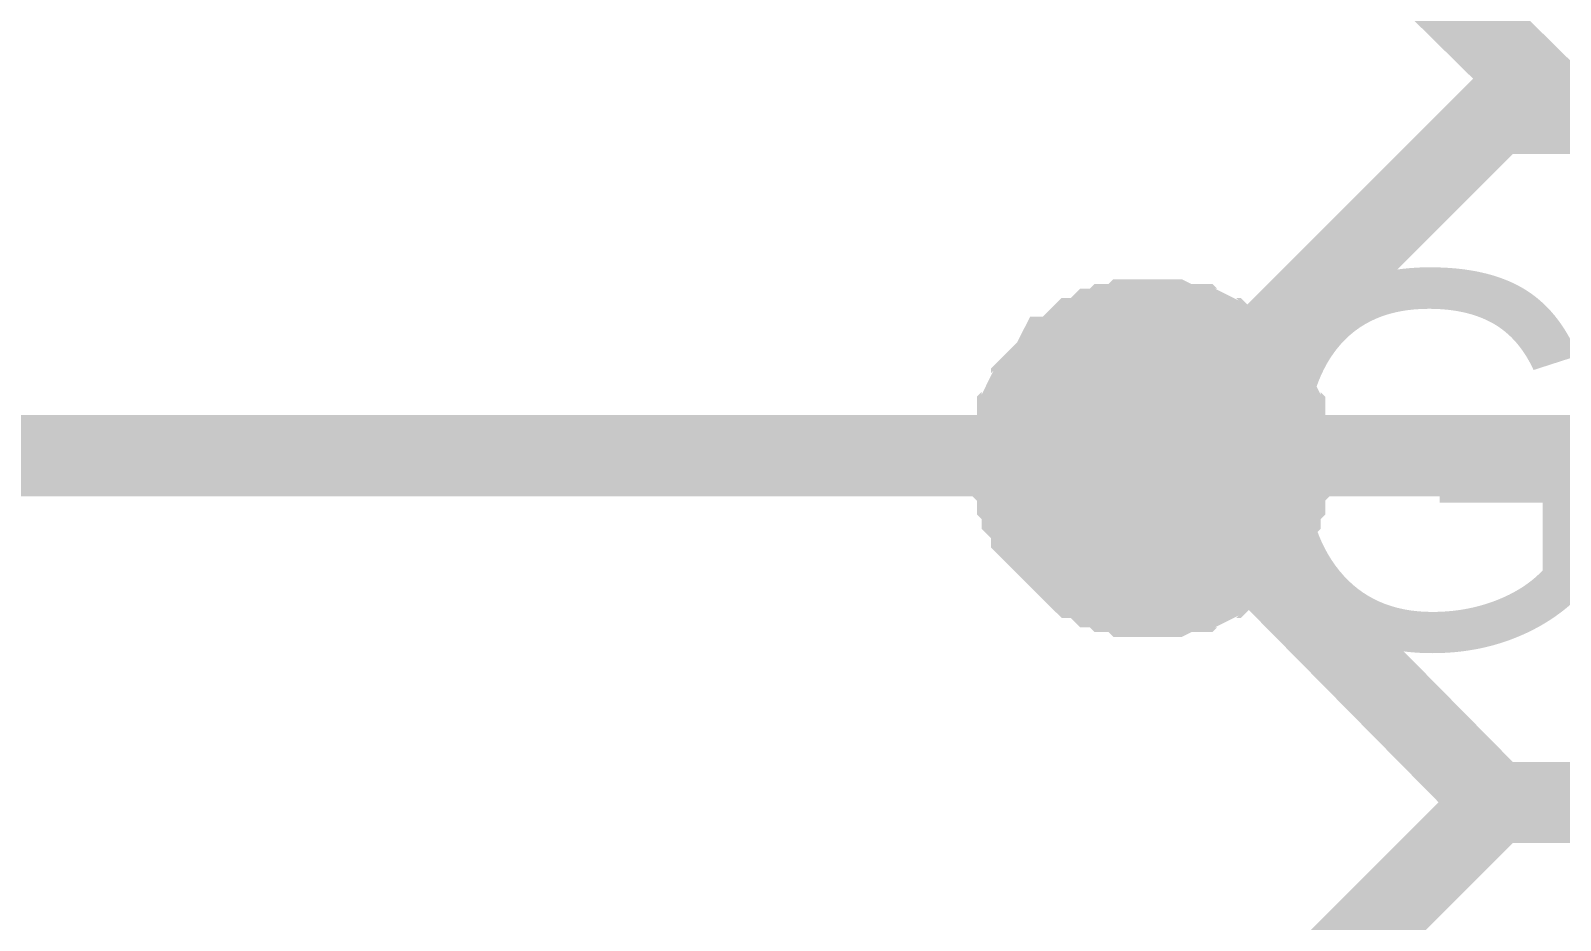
# Model space of a CAD drawing. Header units: millimetres. Extents: x 0 to 11.5, y 0 to 7.6.
# Drawn here: x 8.2373 to 8.4598, y 4.6818 to 4.8111 of the extents above; entities that cross this region are included whole.
import ezdxf

# ---------------------------------------------------------------- set-up
doc = ezdxf.new("R2010")
doc.units = ezdxf.units.MM
doc.header["$MEASUREMENT"] = 0
doc.layers.add('Sheet', color=255, linetype='Continuous')

msp = doc.modelspace()

# ---------------------------------------------------------------- linework, layer by layer
at = {"layer": 'Sheet'}
for points, const_width in [([(8.46066, 4.79907), (8.41019, 4.84882), (8.46066, 4.89925), (8.60045, 4.89925), (8.65023, 4.84882), (8.60045, 4.79907), (8.46066, 4.79907)], 0.0118), ([(8.46066, 4.79907), (8.41019, 4.84882), (8.46066, 4.89925), (8.60045, 4.89925), (8.65023, 4.84882), (8.60045, 4.79907), (8.46066, 4.79907)], 0.0039), ([(8.45043, 4.69889), (8.40065, 4.74932), (8.45043, 4.79907), (8.59022, 4.79907), (8.64, 4.74932), (8.59022, 4.69889), (8.45043, 4.69889)], 0.0118), ([(8.45043, 4.69889), (8.40065, 4.74932), (8.45043, 4.79907), (8.59022, 4.79907), (8.64, 4.74932), (8.59022, 4.69889), (8.45043, 4.69889)], 0.0039), ([(8.45043, 4.59939), (8.40065, 4.64914), (8.45043, 4.69889), (8.59022, 4.69889), (8.64, 4.64914), (8.59022, 4.59939), (8.45043, 4.59939)], 0.0118), ([(8.45043, 4.59939), (8.40065, 4.64914), (8.45043, 4.69889), (8.59022, 4.69889), (8.64, 4.64914), (8.59022, 4.59939), (8.45043, 4.59939)], 0.0039)]:
    msp.add_lwpolyline(points, close=True, dxfattribs=dict(at, const_width=const_width))
for points, const_width in [([(8.38019, 4.74932), (8.38019, 4.75), (8.38019, 4.75136), (8.38019, 4.75204), (8.38087, 4.75341), (8.38087, 4.75409), (8.38087, 4.75545), (8.38155, 4.75613), (8.38155, 4.75681), (8.38223, 4.75818), (8.38292, 4.75886), (8.38292, 4.75954), (8.3836, 4.76022), (8.38428, 4.7609), (8.38496, 4.76159), (8.38564, 4.76227), (8.38633, 4.76363), (8.38701, 4.76363), (8.38769, 4.76431), (8.38837, 4.76499), (8.38905, 4.76567), (8.38974, 4.76636), (8.3911, 4.76636), (8.39178, 4.76704), (8.39246, 4.76772), (8.39383, 4.76772), (8.39451, 4.7684), (8.39519, 4.7684), (8.39655, 4.7684), (8.39724, 4.76908), (8.3986, 4.76908), (8.39928, 4.76908), (8.40065, 4.76908)], 0.0118), ([(8.38019, 4.74932), (8.38019, 4.75), (8.38019, 4.75136), (8.38019, 4.75204), (8.38087, 4.75341), (8.38087, 4.75409), (8.38087, 4.75545), (8.38155, 4.75613), (8.38155, 4.75681), (8.38223, 4.75818), (8.38292, 4.75886), (8.38292, 4.75954), (8.3836, 4.76022), (8.38428, 4.7609), (8.38496, 4.76159), (8.38564, 4.76227), (8.38633, 4.76363), (8.38701, 4.76363), (8.38769, 4.76431), (8.38837, 4.76499), (8.38905, 4.76567), (8.38974, 4.76636), (8.3911, 4.76636), (8.39178, 4.76704), (8.39246, 4.76772), (8.39383, 4.76772), (8.39451, 4.7684), (8.39519, 4.7684), (8.39655, 4.7684), (8.39724, 4.76908), (8.3986, 4.76908), (8.39928, 4.76908), (8.40065, 4.76908)], 0.0118), ([(8.38019, 4.74932), (8.38019, 4.75), (8.38019, 4.75136), (8.38019, 4.75204), (8.38087, 4.75341), (8.38087, 4.75409), (8.38087, 4.75545), (8.38155, 4.75613), (8.38155, 4.75681), (8.38223, 4.75818), (8.38292, 4.75886), (8.38292, 4.75954), (8.3836, 4.76022), (8.38428, 4.7609), (8.38496, 4.76159), (8.38564, 4.76227), (8.38633, 4.76363), (8.38701, 4.76363), (8.38769, 4.76431), (8.38837, 4.76499), (8.38905, 4.76567), (8.38974, 4.76636), (8.3911, 4.76636), (8.39178, 4.76704), (8.39246, 4.76772), (8.39383, 4.76772), (8.39451, 4.7684), (8.39519, 4.7684), (8.39655, 4.7684), (8.39724, 4.76908), (8.3986, 4.76908), (8.39928, 4.76908), (8.40065, 4.76908)], 0.0118), ([(8.38019, 4.74932), (8.38019, 4.75), (8.38019, 4.75136), (8.38019, 4.75204), (8.38087, 4.75341), (8.38087, 4.75409), (8.38087, 4.75545), (8.38155, 4.75613), (8.38155, 4.75681), (8.38223, 4.75818), (8.38292, 4.75886), (8.38292, 4.75954), (8.3836, 4.76022), (8.38428, 4.7609), (8.38496, 4.76159), (8.38564, 4.76227), (8.38633, 4.76363), (8.38701, 4.76363), (8.38769, 4.76431), (8.38837, 4.76499), (8.38905, 4.76567), (8.38974, 4.76636), (8.3911, 4.76636), (8.39178, 4.76704), (8.39246, 4.76772), (8.39383, 4.76772), (8.39451, 4.7684), (8.39519, 4.7684), (8.39655, 4.7684), (8.39724, 4.76908), (8.3986, 4.76908), (8.39928, 4.76908), (8.40065, 4.76908)], 0.0118), ([(8.40065, 4.76908), (8.40065, 4.76908)], 0.0118), ([(8.40065, 4.76908), (8.40133, 4.76908), (8.40269, 4.76908), (8.40337, 4.76908), (8.40474, 4.7684), (8.40542, 4.7684), (8.40678, 4.7684), (8.40747, 4.76772), (8.40815, 4.76772), (8.40951, 4.76704), (8.41019, 4.76636), (8.41088, 4.76636), (8.41156, 4.76567), (8.41224, 4.76499), (8.41292, 4.76431), (8.4136, 4.76363), (8.41497, 4.76363), (8.41497, 4.76227), (8.41565, 4.76159), (8.41633, 4.7609), (8.41701, 4.76022), (8.41769, 4.75954), (8.41769, 4.75886), (8.41838, 4.75818), (8.41906, 4.75681), (8.41906, 4.75613), (8.41974, 4.75545), (8.41974, 4.75409), (8.41974, 4.75341), (8.42042, 4.75204), (8.42042, 4.75136), (8.42042, 4.75), (8.42042, 4.74932)], 0.0118), ([(8.40065, 4.76908), (8.40065, 4.76908)], 0.0118), ([(8.40065, 4.76908), (8.40133, 4.76908), (8.40269, 4.76908), (8.40337, 4.76908), (8.40474, 4.7684), (8.40542, 4.7684), (8.40678, 4.7684), (8.40747, 4.76772), (8.40815, 4.76772), (8.40951, 4.76704), (8.41019, 4.76636), (8.41088, 4.76636), (8.41156, 4.76567), (8.41224, 4.76499), (8.41292, 4.76431), (8.4136, 4.76363), (8.41497, 4.76363), (8.41497, 4.76227), (8.41565, 4.76159), (8.41633, 4.7609), (8.41701, 4.76022), (8.41769, 4.75954), (8.41769, 4.75886), (8.41838, 4.75818), (8.41906, 4.75681), (8.41906, 4.75613), (8.41974, 4.75545), (8.41974, 4.75409), (8.41974, 4.75341), (8.42042, 4.75204), (8.42042, 4.75136), (8.42042, 4.75), (8.42042, 4.74932)], 0.0118), ([(8.40065, 4.76908), (8.40065, 4.76908)], 0.0118), ([(8.40065, 4.76908), (8.40133, 4.76908), (8.40269, 4.76908), (8.40337, 4.76908), (8.40474, 4.7684), (8.40542, 4.7684), (8.40678, 4.7684), (8.40747, 4.76772), (8.40815, 4.76772), (8.40951, 4.76704), (8.41019, 4.76636), (8.41088, 4.76636), (8.41156, 4.76567), (8.41224, 4.76499), (8.41292, 4.76431), (8.4136, 4.76363), (8.41497, 4.76363), (8.41497, 4.76227), (8.41565, 4.76159), (8.41633, 4.7609), (8.41701, 4.76022), (8.41769, 4.75954), (8.41769, 4.75886), (8.41838, 4.75818), (8.41906, 4.75681), (8.41906, 4.75613), (8.41974, 4.75545), (8.41974, 4.75409), (8.41974, 4.75341), (8.42042, 4.75204), (8.42042, 4.75136), (8.42042, 4.75), (8.42042, 4.74932)], 0.0118), ([(8.40065, 4.76908), (8.40065, 4.76908)], 0.0118), ([(8.40065, 4.76908), (8.40133, 4.76908), (8.40269, 4.76908), (8.40337, 4.76908), (8.40474, 4.7684), (8.40542, 4.7684), (8.40678, 4.7684), (8.40747, 4.76772), (8.40815, 4.76772), (8.40951, 4.76704), (8.41019, 4.76636), (8.41088, 4.76636), (8.41156, 4.76567), (8.41224, 4.76499), (8.41292, 4.76431), (8.4136, 4.76363), (8.41497, 4.76363), (8.41497, 4.76227), (8.41565, 4.76159), (8.41633, 4.7609), (8.41701, 4.76022), (8.41769, 4.75954), (8.41769, 4.75886), (8.41838, 4.75818), (8.41906, 4.75681), (8.41906, 4.75613), (8.41974, 4.75545), (8.41974, 4.75409), (8.41974, 4.75341), (8.42042, 4.75204), (8.42042, 4.75136), (8.42042, 4.75), (8.42042, 4.74932)], 0.0118), ([(8.38019, 4.74932), (8.38019, 4.75), (8.38019, 4.75136), (8.38019, 4.75204), (8.38087, 4.75341), (8.38087, 4.75409), (8.38087, 4.75545), (8.38155, 4.75613), (8.38155, 4.75681), (8.38223, 4.75818), (8.38292, 4.75886), (8.38292, 4.75954), (8.3836, 4.76022), (8.38428, 4.7609), (8.38496, 4.76159), (8.38564, 4.76227), (8.38633, 4.76363), (8.38701, 4.76363), (8.38769, 4.76431), (8.38837, 4.76499), (8.38905, 4.76567), (8.38974, 4.76636), (8.3911, 4.76636), (8.39178, 4.76704), (8.39246, 4.76772), (8.39383, 4.76772), (8.39451, 4.7684), (8.39519, 4.7684), (8.39655, 4.7684), (8.39724, 4.76908), (8.3986, 4.76908), (8.39928, 4.76908), (8.40065, 4.76908)], 0.0039), ([(8.38019, 4.74932), (8.38019, 4.75), (8.38019, 4.75136), (8.38019, 4.75204), (8.38087, 4.75341), (8.38087, 4.75409), (8.38087, 4.75545), (8.38155, 4.75613), (8.38155, 4.75681), (8.38223, 4.75818), (8.38292, 4.75886), (8.38292, 4.75954), (8.3836, 4.76022), (8.38428, 4.7609), (8.38496, 4.76159), (8.38564, 4.76227), (8.38633, 4.76363), (8.38701, 4.76363), (8.38769, 4.76431), (8.38837, 4.76499), (8.38905, 4.76567), (8.38974, 4.76636), (8.3911, 4.76636), (8.39178, 4.76704), (8.39246, 4.76772), (8.39383, 4.76772), (8.39451, 4.7684), (8.39519, 4.7684), (8.39655, 4.7684), (8.39724, 4.76908), (8.3986, 4.76908), (8.39928, 4.76908), (8.40065, 4.76908)], 0.0039), ([(8.38019, 4.74932), (8.38019, 4.75), (8.38019, 4.75136), (8.38019, 4.75204), (8.38087, 4.75341), (8.38087, 4.75409), (8.38087, 4.75545), (8.38155, 4.75613), (8.38155, 4.75681), (8.38223, 4.75818), (8.38292, 4.75886), (8.38292, 4.75954), (8.3836, 4.76022), (8.38428, 4.7609), (8.38496, 4.76159), (8.38564, 4.76227), (8.38633, 4.76363), (8.38701, 4.76363), (8.38769, 4.76431), (8.38837, 4.76499), (8.38905, 4.76567), (8.38974, 4.76636), (8.3911, 4.76636), (8.39178, 4.76704), (8.39246, 4.76772), (8.39383, 4.76772), (8.39451, 4.7684), (8.39519, 4.7684), (8.39655, 4.7684), (8.39724, 4.76908), (8.3986, 4.76908), (8.39928, 4.76908), (8.40065, 4.76908)], 0.0039), ([(8.38019, 4.74932), (8.38019, 4.75), (8.38019, 4.75136), (8.38019, 4.75204), (8.38087, 4.75341), (8.38087, 4.75409), (8.38087, 4.75545), (8.38155, 4.75613), (8.38155, 4.75681), (8.38223, 4.75818), (8.38292, 4.75886), (8.38292, 4.75954), (8.3836, 4.76022), (8.38428, 4.7609), (8.38496, 4.76159), (8.38564, 4.76227), (8.38633, 4.76363), (8.38701, 4.76363), (8.38769, 4.76431), (8.38837, 4.76499), (8.38905, 4.76567), (8.38974, 4.76636), (8.3911, 4.76636), (8.39178, 4.76704), (8.39246, 4.76772), (8.39383, 4.76772), (8.39451, 4.7684), (8.39519, 4.7684), (8.39655, 4.7684), (8.39724, 4.76908), (8.3986, 4.76908), (8.39928, 4.76908), (8.40065, 4.76908)], 0.0039), ([(8.40065, 4.76908), (8.40065, 4.76908)], 0.0039), ([(8.40065, 4.76908), (8.40133, 4.76908), (8.40269, 4.76908), (8.40337, 4.76908), (8.40474, 4.7684), (8.40542, 4.7684), (8.40678, 4.7684), (8.40747, 4.76772), (8.40815, 4.76772), (8.40951, 4.76704), (8.41019, 4.76636), (8.41088, 4.76636), (8.41156, 4.76567), (8.41224, 4.76499), (8.41292, 4.76431), (8.4136, 4.76363), (8.41497, 4.76363), (8.41497, 4.76227), (8.41565, 4.76159), (8.41633, 4.7609), (8.41701, 4.76022), (8.41769, 4.75954), (8.41769, 4.75886), (8.41838, 4.75818), (8.41906, 4.75681), (8.41906, 4.75613), (8.41974, 4.75545), (8.41974, 4.75409), (8.41974, 4.75341), (8.42042, 4.75204), (8.42042, 4.75136), (8.42042, 4.75), (8.42042, 4.74932)], 0.0039), ([(8.40065, 4.76908), (8.40065, 4.76908)], 0.0039), ([(8.40065, 4.76908), (8.40133, 4.76908), (8.40269, 4.76908), (8.40337, 4.76908), (8.40474, 4.7684), (8.40542, 4.7684), (8.40678, 4.7684), (8.40747, 4.76772), (8.40815, 4.76772), (8.40951, 4.76704), (8.41019, 4.76636), (8.41088, 4.76636), (8.41156, 4.76567), (8.41224, 4.76499), (8.41292, 4.76431), (8.4136, 4.76363), (8.41497, 4.76363), (8.41497, 4.76227), (8.41565, 4.76159), (8.41633, 4.7609), (8.41701, 4.76022), (8.41769, 4.75954), (8.41769, 4.75886), (8.41838, 4.75818), (8.41906, 4.75681), (8.41906, 4.75613), (8.41974, 4.75545), (8.41974, 4.75409), (8.41974, 4.75341), (8.42042, 4.75204), (8.42042, 4.75136), (8.42042, 4.75), (8.42042, 4.74932)], 0.0039), ([(8.40065, 4.76908), (8.40065, 4.76908)], 0.0039), ([(8.40065, 4.76908), (8.40133, 4.76908), (8.40269, 4.76908), (8.40337, 4.76908), (8.40474, 4.7684), (8.40542, 4.7684), (8.40678, 4.7684), (8.40747, 4.76772), (8.40815, 4.76772), (8.40951, 4.76704), (8.41019, 4.76636), (8.41088, 4.76636), (8.41156, 4.76567), (8.41224, 4.76499), (8.41292, 4.76431), (8.4136, 4.76363), (8.41497, 4.76363), (8.41497, 4.76227), (8.41565, 4.76159), (8.41633, 4.7609), (8.41701, 4.76022), (8.41769, 4.75954), (8.41769, 4.75886), (8.41838, 4.75818), (8.41906, 4.75681), (8.41906, 4.75613), (8.41974, 4.75545), (8.41974, 4.75409), (8.41974, 4.75341), (8.42042, 4.75204), (8.42042, 4.75136), (8.42042, 4.75), (8.42042, 4.74932)], 0.0039), ([(8.40065, 4.76908), (8.40065, 4.76908)], 0.0039), ([(8.40065, 4.76908), (8.40133, 4.76908), (8.40269, 4.76908), (8.40337, 4.76908), (8.40474, 4.7684), (8.40542, 4.7684), (8.40678, 4.7684), (8.40747, 4.76772), (8.40815, 4.76772), (8.40951, 4.76704), (8.41019, 4.76636), (8.41088, 4.76636), (8.41156, 4.76567), (8.41224, 4.76499), (8.41292, 4.76431), (8.4136, 4.76363), (8.41497, 4.76363), (8.41497, 4.76227), (8.41565, 4.76159), (8.41633, 4.7609), (8.41701, 4.76022), (8.41769, 4.75954), (8.41769, 4.75886), (8.41838, 4.75818), (8.41906, 4.75681), (8.41906, 4.75613), (8.41974, 4.75545), (8.41974, 4.75409), (8.41974, 4.75341), (8.42042, 4.75204), (8.42042, 4.75136), (8.42042, 4.75), (8.42042, 4.74932)], 0.0039), ([(8.65023, 4.74932), (8.64, 4.74932), (8.40065, 4.74932), (8.00036, 4.74932), (8.00036, 4.64914)], 0.0118), ([(8.40065, 4.72887), (8.39928, 4.72887), (8.3986, 4.72887), (8.39724, 4.72887), (8.39655, 4.72956), (8.39519, 4.72956), (8.39451, 4.72956), (8.39383, 4.73024), (8.39246, 4.73024), (8.39178, 4.73092), (8.3911, 4.7316), (8.38974, 4.7316), (8.38905, 4.73228), (8.38837, 4.73296), (8.38769, 4.73364), (8.38701, 4.73433), (8.38633, 4.73501), (8.38564, 4.73569), (8.38496, 4.73637), (8.38428, 4.73705), (8.3836, 4.73773), (8.38292, 4.73841), (8.38292, 4.73978), (8.38223, 4.74046), (8.38155, 4.74114), (8.38155, 4.7425), (8.38087, 4.74319), (8.38087, 4.74387), (8.38087, 4.74523), (8.38019, 4.74591), (8.38019, 4.74727), (8.38019, 4.74796), (8.38019, 4.74932)], 0.0118), ([(8.38019, 4.74932), (8.38019, 4.74932)], 0.0118), ([(8.40065, 4.72887), (8.39928, 4.72887), (8.3986, 4.72887), (8.39724, 4.72887), (8.39655, 4.72956), (8.39519, 4.72956), (8.39451, 4.72956), (8.39383, 4.73024), (8.39246, 4.73024), (8.39178, 4.73092), (8.3911, 4.7316), (8.38974, 4.7316), (8.38905, 4.73228), (8.38837, 4.73296), (8.38769, 4.73364), (8.38701, 4.73433), (8.38633, 4.73501), (8.38564, 4.73569), (8.38496, 4.73637), (8.38428, 4.73705), (8.3836, 4.73773), (8.38292, 4.73841), (8.38292, 4.73978), (8.38223, 4.74046), (8.38155, 4.74114), (8.38155, 4.7425), (8.38087, 4.74319), (8.38087, 4.74387), (8.38087, 4.74523), (8.38019, 4.74591), (8.38019, 4.74727), (8.38019, 4.74796), (8.38019, 4.74932)], 0.0118), ([(8.38019, 4.74932), (8.38019, 4.74932)], 0.0118), ([(8.40065, 4.72887), (8.39928, 4.72887), (8.3986, 4.72887), (8.39724, 4.72887), (8.39655, 4.72956), (8.39519, 4.72956), (8.39451, 4.72956), (8.39383, 4.73024), (8.39246, 4.73024), (8.39178, 4.73092), (8.3911, 4.7316), (8.38974, 4.7316), (8.38905, 4.73228), (8.38837, 4.73296), (8.38769, 4.73364), (8.38701, 4.73433), (8.38633, 4.73501), (8.38564, 4.73569), (8.38496, 4.73637), (8.38428, 4.73705), (8.3836, 4.73773), (8.38292, 4.73841), (8.38292, 4.73978), (8.38223, 4.74046), (8.38155, 4.74114), (8.38155, 4.7425), (8.38087, 4.74319), (8.38087, 4.74387), (8.38087, 4.74523), (8.38019, 4.74591), (8.38019, 4.74727), (8.38019, 4.74796), (8.38019, 4.74932)], 0.0118), ([(8.38019, 4.74932), (8.38019, 4.74932)], 0.0118), ([(8.40065, 4.72887), (8.39928, 4.72887), (8.3986, 4.72887), (8.39724, 4.72887), (8.39655, 4.72956), (8.39519, 4.72956), (8.39451, 4.72956), (8.39383, 4.73024), (8.39246, 4.73024), (8.39178, 4.73092), (8.3911, 4.7316), (8.38974, 4.7316), (8.38905, 4.73228), (8.38837, 4.73296), (8.38769, 4.73364), (8.38701, 4.73433), (8.38633, 4.73501), (8.38564, 4.73569), (8.38496, 4.73637), (8.38428, 4.73705), (8.3836, 4.73773), (8.38292, 4.73841), (8.38292, 4.73978), (8.38223, 4.74046), (8.38155, 4.74114), (8.38155, 4.7425), (8.38087, 4.74319), (8.38087, 4.74387), (8.38087, 4.74523), (8.38019, 4.74591), (8.38019, 4.74727), (8.38019, 4.74796), (8.38019, 4.74932)], 0.0118), ([(8.38019, 4.74932), (8.38019, 4.74932)], 0.0118), ([(8.42042, 4.74932), (8.42042, 4.74796), (8.42042, 4.74727), (8.42042, 4.74591), (8.41974, 4.74523), (8.41974, 4.74387), (8.41974, 4.74319), (8.41906, 4.7425), (8.41906, 4.74114), (8.41838, 4.74046), (8.41769, 4.73978), (8.41769, 4.73841), (8.41701, 4.73773), (8.41633, 4.73705), (8.41565, 4.73637), (8.41497, 4.73569), (8.41497, 4.73501), (8.4136, 4.73433), (8.41292, 4.73364), (8.41224, 4.73296), (8.41156, 4.73228), (8.41088, 4.7316), (8.41019, 4.7316), (8.40951, 4.73092), (8.40815, 4.73024), (8.40747, 4.73024), (8.40678, 4.72956), (8.40542, 4.72956), (8.40474, 4.72956), (8.40337, 4.72887), (8.40269, 4.72887), (8.40133, 4.72887), (8.40065, 4.72887)], 0.0118), ([(8.42042, 4.74932), (8.42042, 4.74796), (8.42042, 4.74727), (8.42042, 4.74591), (8.41974, 4.74523), (8.41974, 4.74387), (8.41974, 4.74319), (8.41906, 4.7425), (8.41906, 4.74114), (8.41838, 4.74046), (8.41769, 4.73978), (8.41769, 4.73841), (8.41701, 4.73773), (8.41633, 4.73705), (8.41565, 4.73637), (8.41497, 4.73569), (8.41497, 4.73501), (8.4136, 4.73433), (8.41292, 4.73364), (8.41224, 4.73296), (8.41156, 4.73228), (8.41088, 4.7316), (8.41019, 4.7316), (8.40951, 4.73092), (8.40815, 4.73024), (8.40747, 4.73024), (8.40678, 4.72956), (8.40542, 4.72956), (8.40474, 4.72956), (8.40337, 4.72887), (8.40269, 4.72887), (8.40133, 4.72887), (8.40065, 4.72887)], 0.0118), ([(8.42042, 4.74932), (8.42042, 4.74796), (8.42042, 4.74727), (8.42042, 4.74591), (8.41974, 4.74523), (8.41974, 4.74387), (8.41974, 4.74319), (8.41906, 4.7425), (8.41906, 4.74114), (8.41838, 4.74046), (8.41769, 4.73978), (8.41769, 4.73841), (8.41701, 4.73773), (8.41633, 4.73705), (8.41565, 4.73637), (8.41497, 4.73569), (8.41497, 4.73501), (8.4136, 4.73433), (8.41292, 4.73364), (8.41224, 4.73296), (8.41156, 4.73228), (8.41088, 4.7316), (8.41019, 4.7316), (8.40951, 4.73092), (8.40815, 4.73024), (8.40747, 4.73024), (8.40678, 4.72956), (8.40542, 4.72956), (8.40474, 4.72956), (8.40337, 4.72887), (8.40269, 4.72887), (8.40133, 4.72887), (8.40065, 4.72887)], 0.0118), ([(8.42042, 4.74932), (8.42042, 4.74796), (8.42042, 4.74727), (8.42042, 4.74591), (8.41974, 4.74523), (8.41974, 4.74387), (8.41974, 4.74319), (8.41906, 4.7425), (8.41906, 4.74114), (8.41838, 4.74046), (8.41769, 4.73978), (8.41769, 4.73841), (8.41701, 4.73773), (8.41633, 4.73705), (8.41565, 4.73637), (8.41497, 4.73569), (8.41497, 4.73501), (8.4136, 4.73433), (8.41292, 4.73364), (8.41224, 4.73296), (8.41156, 4.73228), (8.41088, 4.7316), (8.41019, 4.7316), (8.40951, 4.73092), (8.40815, 4.73024), (8.40747, 4.73024), (8.40678, 4.72956), (8.40542, 4.72956), (8.40474, 4.72956), (8.40337, 4.72887), (8.40269, 4.72887), (8.40133, 4.72887), (8.40065, 4.72887)], 0.0118), ([(8.42042, 4.74932), (8.42042, 4.74932), (8.42042, 4.74932), (8.42042, 4.74932), (8.42042, 4.74932), (8.42042, 4.74932), (8.42042, 4.74932), (8.42042, 4.74932), (8.42042, 4.74932), (8.42042, 4.74932), (8.42042, 4.74932), (8.42042, 4.74932), (8.42042, 4.74932), (8.42042, 4.74932), (8.42042, 4.74932), (8.42042, 4.74932), (8.42042, 4.74932), (8.42042, 4.74932), (8.42042, 4.74932), (8.42042, 4.74932), (8.42042, 4.74932), (8.42042, 4.74932), (8.42042, 4.74932), (8.42042, 4.74932), (8.42042, 4.74932), (8.42042, 4.74932), (8.42042, 4.74932), (8.42042, 4.74932), (8.42042, 4.74932), (8.42042, 4.74932), (8.42042, 4.74932), (8.42042, 4.74932), (8.42042, 4.74932)], 0.0118), ([(8.42042, 4.74932), (8.42042, 4.74932)], 0.0118), ([(8.42042, 4.74932), (8.42042, 4.74932), (8.42042, 4.74932), (8.42042, 4.74932), (8.42042, 4.74932), (8.42042, 4.74932), (8.42042, 4.74932), (8.42042, 4.74932), (8.42042, 4.74932), (8.42042, 4.74932), (8.42042, 4.74932), (8.42042, 4.74932), (8.42042, 4.74932), (8.42042, 4.74932), (8.42042, 4.74932), (8.42042, 4.74932), (8.42042, 4.74932), (8.42042, 4.74932), (8.42042, 4.74932), (8.42042, 4.74932), (8.42042, 4.74932), (8.42042, 4.74932), (8.42042, 4.74932), (8.42042, 4.74932), (8.42042, 4.74932), (8.42042, 4.74932), (8.42042, 4.74932), (8.42042, 4.74932), (8.42042, 4.74932), (8.42042, 4.74932), (8.42042, 4.74932), (8.42042, 4.74932), (8.42042, 4.74932)], 0.0118), ([(8.42042, 4.74932), (8.42042, 4.74932)], 0.0118), ([(8.42042, 4.74932), (8.42042, 4.74932), (8.42042, 4.74932), (8.42042, 4.74932), (8.42042, 4.74932), (8.42042, 4.74932), (8.42042, 4.74932), (8.42042, 4.74932), (8.42042, 4.74932), (8.42042, 4.74932), (8.42042, 4.74932), (8.42042, 4.74932), (8.42042, 4.74932), (8.42042, 4.74932), (8.42042, 4.74932), (8.42042, 4.74932), (8.42042, 4.74932), (8.42042, 4.74932), (8.42042, 4.74932), (8.42042, 4.74932), (8.42042, 4.74932), (8.42042, 4.74932), (8.42042, 4.74932), (8.42042, 4.74932), (8.42042, 4.74932), (8.42042, 4.74932), (8.42042, 4.74932), (8.42042, 4.74932), (8.42042, 4.74932), (8.42042, 4.74932), (8.42042, 4.74932), (8.42042, 4.74932), (8.42042, 4.74932)], 0.0118), ([(8.42042, 4.74932), (8.42042, 4.74932)], 0.0118), ([(8.42042, 4.74932), (8.42042, 4.74932), (8.42042, 4.74932), (8.42042, 4.74932), (8.42042, 4.74932), (8.42042, 4.74932), (8.42042, 4.74932), (8.42042, 4.74932), (8.42042, 4.74932), (8.42042, 4.74932), (8.42042, 4.74932), (8.42042, 4.74932), (8.42042, 4.74932), (8.42042, 4.74932), (8.42042, 4.74932), (8.42042, 4.74932), (8.42042, 4.74932), (8.42042, 4.74932), (8.42042, 4.74932), (8.42042, 4.74932), (8.42042, 4.74932), (8.42042, 4.74932), (8.42042, 4.74932), (8.42042, 4.74932), (8.42042, 4.74932), (8.42042, 4.74932), (8.42042, 4.74932), (8.42042, 4.74932), (8.42042, 4.74932), (8.42042, 4.74932), (8.42042, 4.74932), (8.42042, 4.74932), (8.42042, 4.74932)], 0.0118), ([(8.42042, 4.74932), (8.42042, 4.74932)], 0.0118), ([(8.40065, 4.72887), (8.39928, 4.72887), (8.3986, 4.72887), (8.39724, 4.72887), (8.39655, 4.72956), (8.39519, 4.72956), (8.39451, 4.72956), (8.39383, 4.73024), (8.39246, 4.73024), (8.39178, 4.73092), (8.3911, 4.7316), (8.38974, 4.7316), (8.38905, 4.73228), (8.38837, 4.73296), (8.38769, 4.73364), (8.38701, 4.73433), (8.38633, 4.73501), (8.38564, 4.73569), (8.38496, 4.73637), (8.38428, 4.73705), (8.3836, 4.73773), (8.38292, 4.73841), (8.38292, 4.73978), (8.38223, 4.74046), (8.38155, 4.74114), (8.38155, 4.7425), (8.38087, 4.74319), (8.38087, 4.74387), (8.38087, 4.74523), (8.38019, 4.74591), (8.38019, 4.74727), (8.38019, 4.74796), (8.38019, 4.74932)], 0.0039), ([(8.38019, 4.74932), (8.38019, 4.74932)], 0.0039), ([(8.40065, 4.72887), (8.39928, 4.72887), (8.3986, 4.72887), (8.39724, 4.72887), (8.39655, 4.72956), (8.39519, 4.72956), (8.39451, 4.72956), (8.39383, 4.73024), (8.39246, 4.73024), (8.39178, 4.73092), (8.3911, 4.7316), (8.38974, 4.7316), (8.38905, 4.73228), (8.38837, 4.73296), (8.38769, 4.73364), (8.38701, 4.73433), (8.38633, 4.73501), (8.38564, 4.73569), (8.38496, 4.73637), (8.38428, 4.73705), (8.3836, 4.73773), (8.38292, 4.73841), (8.38292, 4.73978), (8.38223, 4.74046), (8.38155, 4.74114), (8.38155, 4.7425), (8.38087, 4.74319), (8.38087, 4.74387), (8.38087, 4.74523), (8.38019, 4.74591), (8.38019, 4.74727), (8.38019, 4.74796), (8.38019, 4.74932)], 0.0039), ([(8.38019, 4.74932), (8.38019, 4.74932)], 0.0039), ([(8.40065, 4.72887), (8.39928, 4.72887), (8.3986, 4.72887), (8.39724, 4.72887), (8.39655, 4.72956), (8.39519, 4.72956), (8.39451, 4.72956), (8.39383, 4.73024), (8.39246, 4.73024), (8.39178, 4.73092), (8.3911, 4.7316), (8.38974, 4.7316), (8.38905, 4.73228), (8.38837, 4.73296), (8.38769, 4.73364), (8.38701, 4.73433), (8.38633, 4.73501), (8.38564, 4.73569), (8.38496, 4.73637), (8.38428, 4.73705), (8.3836, 4.73773), (8.38292, 4.73841), (8.38292, 4.73978), (8.38223, 4.74046), (8.38155, 4.74114), (8.38155, 4.7425), (8.38087, 4.74319), (8.38087, 4.74387), (8.38087, 4.74523), (8.38019, 4.74591), (8.38019, 4.74727), (8.38019, 4.74796), (8.38019, 4.74932)], 0.0039), ([(8.38019, 4.74932), (8.38019, 4.74932)], 0.0039), ([(8.40065, 4.72887), (8.39928, 4.72887), (8.3986, 4.72887), (8.39724, 4.72887), (8.39655, 4.72956), (8.39519, 4.72956), (8.39451, 4.72956), (8.39383, 4.73024), (8.39246, 4.73024), (8.39178, 4.73092), (8.3911, 4.7316), (8.38974, 4.7316), (8.38905, 4.73228), (8.38837, 4.73296), (8.38769, 4.73364), (8.38701, 4.73433), (8.38633, 4.73501), (8.38564, 4.73569), (8.38496, 4.73637), (8.38428, 4.73705), (8.3836, 4.73773), (8.38292, 4.73841), (8.38292, 4.73978), (8.38223, 4.74046), (8.38155, 4.74114), (8.38155, 4.7425), (8.38087, 4.74319), (8.38087, 4.74387), (8.38087, 4.74523), (8.38019, 4.74591), (8.38019, 4.74727), (8.38019, 4.74796), (8.38019, 4.74932)], 0.0039), ([(8.38019, 4.74932), (8.38019, 4.74932)], 0.0039), ([(8.42042, 4.74932), (8.42042, 4.74796), (8.42042, 4.74727), (8.42042, 4.74591), (8.41974, 4.74523), (8.41974, 4.74387), (8.41974, 4.74319), (8.41906, 4.7425), (8.41906, 4.74114), (8.41838, 4.74046), (8.41769, 4.73978), (8.41769, 4.73841), (8.41701, 4.73773), (8.41633, 4.73705), (8.41565, 4.73637), (8.41497, 4.73569), (8.41497, 4.73501), (8.4136, 4.73433), (8.41292, 4.73364), (8.41224, 4.73296), (8.41156, 4.73228), (8.41088, 4.7316), (8.41019, 4.7316), (8.40951, 4.73092), (8.40815, 4.73024), (8.40747, 4.73024), (8.40678, 4.72956), (8.40542, 4.72956), (8.40474, 4.72956), (8.40337, 4.72887), (8.40269, 4.72887), (8.40133, 4.72887), (8.40065, 4.72887)], 0.0039), ([(8.42042, 4.74932), (8.42042, 4.74796), (8.42042, 4.74727), (8.42042, 4.74591), (8.41974, 4.74523), (8.41974, 4.74387), (8.41974, 4.74319), (8.41906, 4.7425), (8.41906, 4.74114), (8.41838, 4.74046), (8.41769, 4.73978), (8.41769, 4.73841), (8.41701, 4.73773), (8.41633, 4.73705), (8.41565, 4.73637), (8.41497, 4.73569), (8.41497, 4.73501), (8.4136, 4.73433), (8.41292, 4.73364), (8.41224, 4.73296), (8.41156, 4.73228), (8.41088, 4.7316), (8.41019, 4.7316), (8.40951, 4.73092), (8.40815, 4.73024), (8.40747, 4.73024), (8.40678, 4.72956), (8.40542, 4.72956), (8.40474, 4.72956), (8.40337, 4.72887), (8.40269, 4.72887), (8.40133, 4.72887), (8.40065, 4.72887)], 0.0039), ([(8.42042, 4.74932), (8.42042, 4.74796), (8.42042, 4.74727), (8.42042, 4.74591), (8.41974, 4.74523), (8.41974, 4.74387), (8.41974, 4.74319), (8.41906, 4.7425), (8.41906, 4.74114), (8.41838, 4.74046), (8.41769, 4.73978), (8.41769, 4.73841), (8.41701, 4.73773), (8.41633, 4.73705), (8.41565, 4.73637), (8.41497, 4.73569), (8.41497, 4.73501), (8.4136, 4.73433), (8.41292, 4.73364), (8.41224, 4.73296), (8.41156, 4.73228), (8.41088, 4.7316), (8.41019, 4.7316), (8.40951, 4.73092), (8.40815, 4.73024), (8.40747, 4.73024), (8.40678, 4.72956), (8.40542, 4.72956), (8.40474, 4.72956), (8.40337, 4.72887), (8.40269, 4.72887), (8.40133, 4.72887), (8.40065, 4.72887)], 0.0039), ([(8.42042, 4.74932), (8.42042, 4.74796), (8.42042, 4.74727), (8.42042, 4.74591), (8.41974, 4.74523), (8.41974, 4.74387), (8.41974, 4.74319), (8.41906, 4.7425), (8.41906, 4.74114), (8.41838, 4.74046), (8.41769, 4.73978), (8.41769, 4.73841), (8.41701, 4.73773), (8.41633, 4.73705), (8.41565, 4.73637), (8.41497, 4.73569), (8.41497, 4.73501), (8.4136, 4.73433), (8.41292, 4.73364), (8.41224, 4.73296), (8.41156, 4.73228), (8.41088, 4.7316), (8.41019, 4.7316), (8.40951, 4.73092), (8.40815, 4.73024), (8.40747, 4.73024), (8.40678, 4.72956), (8.40542, 4.72956), (8.40474, 4.72956), (8.40337, 4.72887), (8.40269, 4.72887), (8.40133, 4.72887), (8.40065, 4.72887)], 0.0039), ([(8.42042, 4.74932), (8.42042, 4.74932), (8.42042, 4.74932), (8.42042, 4.74932), (8.42042, 4.74932), (8.42042, 4.74932), (8.42042, 4.74932), (8.42042, 4.74932), (8.42042, 4.74932), (8.42042, 4.74932), (8.42042, 4.74932), (8.42042, 4.74932), (8.42042, 4.74932), (8.42042, 4.74932), (8.42042, 4.74932), (8.42042, 4.74932), (8.42042, 4.74932), (8.42042, 4.74932), (8.42042, 4.74932), (8.42042, 4.74932), (8.42042, 4.74932), (8.42042, 4.74932), (8.42042, 4.74932), (8.42042, 4.74932), (8.42042, 4.74932), (8.42042, 4.74932), (8.42042, 4.74932), (8.42042, 4.74932), (8.42042, 4.74932), (8.42042, 4.74932), (8.42042, 4.74932), (8.42042, 4.74932), (8.42042, 4.74932)], 0.0039), ([(8.42042, 4.74932), (8.42042, 4.74932)], 0.0039), ([(8.42042, 4.74932), (8.42042, 4.74932), (8.42042, 4.74932), (8.42042, 4.74932), (8.42042, 4.74932), (8.42042, 4.74932), (8.42042, 4.74932), (8.42042, 4.74932), (8.42042, 4.74932), (8.42042, 4.74932), (8.42042, 4.74932), (8.42042, 4.74932), (8.42042, 4.74932), (8.42042, 4.74932), (8.42042, 4.74932), (8.42042, 4.74932), (8.42042, 4.74932), (8.42042, 4.74932), (8.42042, 4.74932), (8.42042, 4.74932), (8.42042, 4.74932), (8.42042, 4.74932), (8.42042, 4.74932), (8.42042, 4.74932), (8.42042, 4.74932), (8.42042, 4.74932), (8.42042, 4.74932), (8.42042, 4.74932), (8.42042, 4.74932), (8.42042, 4.74932), (8.42042, 4.74932), (8.42042, 4.74932), (8.42042, 4.74932)], 0.0039), ([(8.42042, 4.74932), (8.42042, 4.74932)], 0.0039), ([(8.42042, 4.74932), (8.42042, 4.74932), (8.42042, 4.74932), (8.42042, 4.74932), (8.42042, 4.74932), (8.42042, 4.74932), (8.42042, 4.74932), (8.42042, 4.74932), (8.42042, 4.74932), (8.42042, 4.74932), (8.42042, 4.74932), (8.42042, 4.74932), (8.42042, 4.74932), (8.42042, 4.74932), (8.42042, 4.74932), (8.42042, 4.74932), (8.42042, 4.74932), (8.42042, 4.74932), (8.42042, 4.74932), (8.42042, 4.74932), (8.42042, 4.74932), (8.42042, 4.74932), (8.42042, 4.74932), (8.42042, 4.74932), (8.42042, 4.74932), (8.42042, 4.74932), (8.42042, 4.74932), (8.42042, 4.74932), (8.42042, 4.74932), (8.42042, 4.74932), (8.42042, 4.74932), (8.42042, 4.74932), (8.42042, 4.74932)], 0.0039), ([(8.42042, 4.74932), (8.42042, 4.74932)], 0.0039), ([(8.42042, 4.74932), (8.42042, 4.74932), (8.42042, 4.74932), (8.42042, 4.74932), (8.42042, 4.74932), (8.42042, 4.74932), (8.42042, 4.74932), (8.42042, 4.74932), (8.42042, 4.74932), (8.42042, 4.74932), (8.42042, 4.74932), (8.42042, 4.74932), (8.42042, 4.74932), (8.42042, 4.74932), (8.42042, 4.74932), (8.42042, 4.74932), (8.42042, 4.74932), (8.42042, 4.74932), (8.42042, 4.74932), (8.42042, 4.74932), (8.42042, 4.74932), (8.42042, 4.74932), (8.42042, 4.74932), (8.42042, 4.74932), (8.42042, 4.74932), (8.42042, 4.74932), (8.42042, 4.74932), (8.42042, 4.74932), (8.42042, 4.74932), (8.42042, 4.74932), (8.42042, 4.74932), (8.42042, 4.74932), (8.42042, 4.74932)], 0.0039), ([(8.42042, 4.74932), (8.42042, 4.74932)], 0.0039)]:
    msp.add_lwpolyline(points, dxfattribs=dict(at, const_width=const_width))
at = {"layer": 'Sheet', "const_width": 0.02}
msp.add_lwpolyline([(8.39, 4.75, 1), (8.41, 4.75, 1)], format="xyb", close=True, dxfattribs=at)

# ---------------------------------------------------------------- texts
at = {"layer": 'Sheet'}
msp.add_text('GND', height=0.054519, dxfattribs=at).set_placement((8.41224, 4.72138))

doc.saveas('drawing.dxf')
